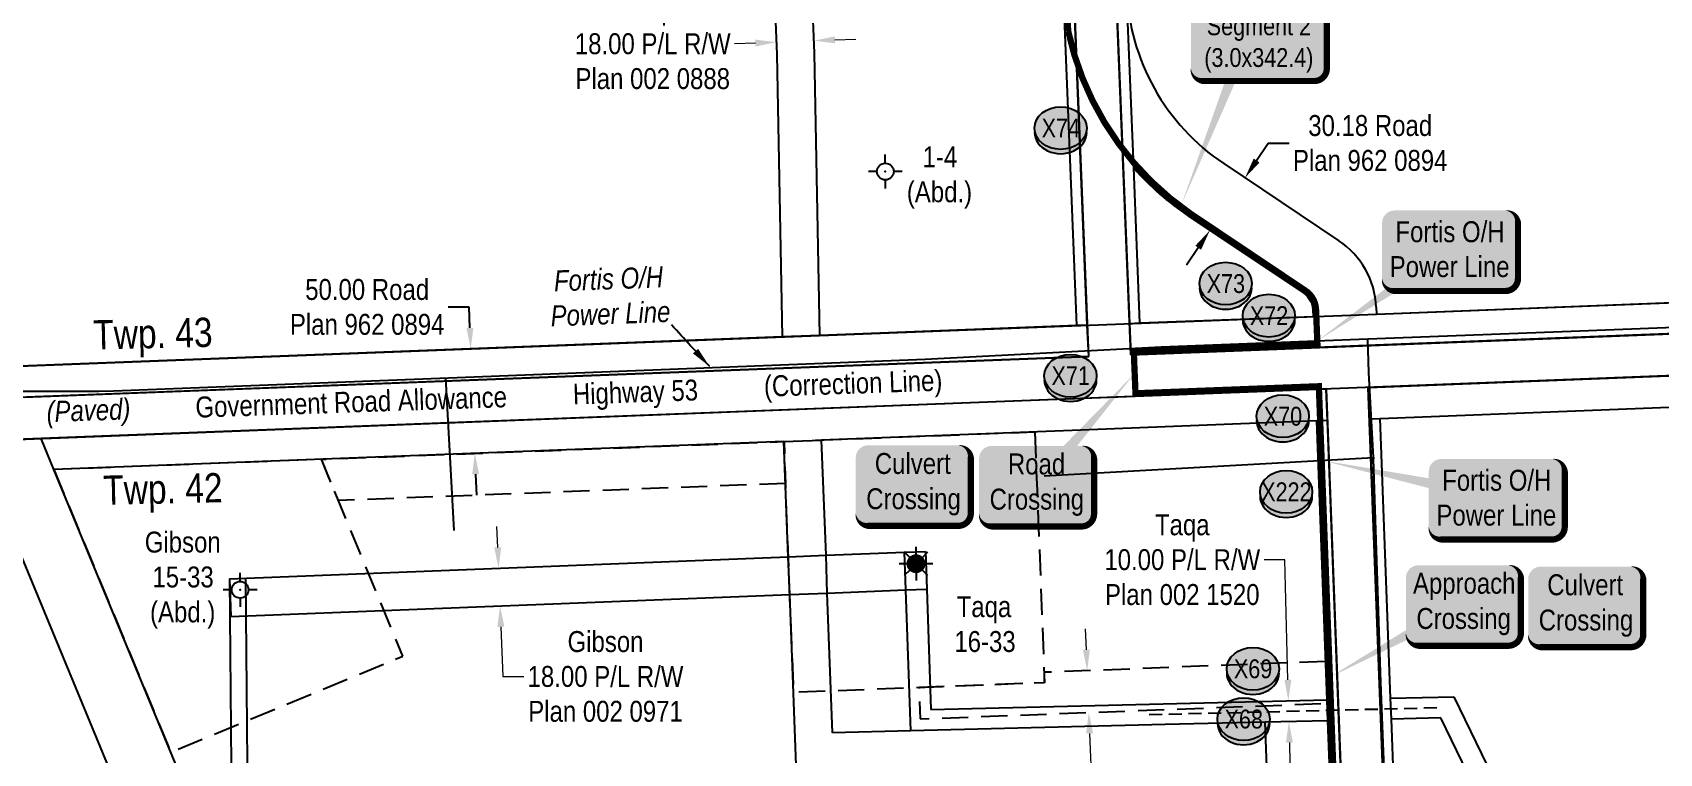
# Model space of a CAD drawing. Extents: x 683901 to 697439, y 5834844 to 5859401.
# Drawn here: x 687502 to 688280, y 5838878 to 5839223 of the extents above; entities that cross this region are included whole.
import ezdxf
from ezdxf.enums import TextEntityAlignment as Align

# ---------------------------------------------------------------- set-up
doc = ezdxf.new("R2010")
doc.units = 0
doc.header["$LTSCALE"] = 5
doc.header["$PDSIZE"] = 0.5
doc.linetypes.add('foc-ACCESSROAD', pattern=[3.75, 2.5, -1.25])
doc.linetypes.add('UG_PIPE', pattern=[1.875, 1.25, -0.625])
doc.layers.get('Defpoints').update_dxf_attribs({"color": 9})
for name, color, linetype in [('AS-PIPE-UG', 44, 'UG_PIPE'), ('AS-POWER', 104, 'foc-POWER'), ('AS-POWER-T', 104, 'Continuous'), ('AS-TELEPHONE', 224, 'foc-TEL'), ('CG-NOTES', 7, 'Continuous'), ('D-TXT', 6, 'Continuous'), ('F-AR', 190, 'foc-ACCESSROAD'), ('F-RW', 190, 'Continuous'), ('F-WS', 190, 'foc-ACCESSROAD'), ('F-WS-S', 190, 'Continuous'), ('L-ROAD-T', 7, 'Continuous'), ('L-SEC', 7, 'Continuous'), ('L-TITLEDB', 4, 'Continuous'), ('L-TITLEDB-T', 4, 'Continuous'), ('P-CROSSINGS', 250, 'Continuous')]:
    doc.layers.add(name, color=color, linetype=linetype)
for name, color, linetype, lineweight in [('F-RW-T', 190, 'Continuous', 9), ('F-WS-T', 190, 'Continuous', 9), ('T-TEXT', 48, 'Continuous', 18)]:
    doc.layers.add(name, color=color, linetype=linetype, lineweight=lineweight)
for name, color, linetype, true_color in [('oil_and_gas_wells_pt', 7, 'Continuous', 0xfc3d16), ('P-PROPOSED-WL3', 92, 'Continuous', 0x00bd00), ('P-PROPOSED-WL4', 7, 'Continuous', 0x5b5bc8)]:
    doc.layers.add(name, color=color, linetype=linetype, true_color=true_color)
doc.styles.add('175L', font='ARIALN.TTF', dxfattribs={"height": 20})
doc.styles.add('80', font='ARIALN.TTF', dxfattribs={"height": 10})
doc.styles.add('80CG', font='ARIALN.TTF', dxfattribs={"height": 10})
doc.styles.add('80L', font='ARIALN.TTF', dxfattribs={"height": 10})
doc.styles.add('80LS', font='ARIALNI.TTF', dxfattribs={"height": 10})
doc.styles.add('BOLD', font='ARIALNB.TTF')
doc.styles.add('Crossing', font='ARIALN.TTF', dxfattribs={"height": 10})
doc.styles.add('foc-LtypeFont', font='ARIALN.TTF', dxfattribs={"height": 7.35})
doc.linetypes.add('foc-POWER', pattern='A,6,-1,["P",foc-LtypeFont,S=0.2,R=0,X=-0.625,Y=-0.75],-1.24,4', length=12.24)
doc.linetypes.add('foc-TEL', pattern='A,2,-1,["T",foc-LtypeFont,S=0.2,R=0,X=-0.425,Y=-0.75],-1.24,8', length=12.24)
doc.linetypes.add('foc-TEL-NOLINE', pattern='A,0,-2,["T",foc-LtypeFont,S=0.2,R=0,X=-0.425,Y=-0.75],-10.24', length=12.24)
doc.dimstyles.new('Compass 5 000', dxfattribs={"dimscale": 5, "dimtxt": 9, "dimasz": 2, "dimexe": 0.2, "dimexo": 0.0625, "dimgap": 0.5, "dimtad": 0, "dimtih": 1, "dimtoh": 1, "dimzin": 0, "dimdsep": 46, "dimtxsty": '80CG', "dimcen": 0.1, "dimse1": 1, "dimse2": 1, "dimclrd": 256, "dimclrt": 256, "dimaunit": 1, "dimadec": 4, "dimazin": 0, "dimtfac": 0.06, "dimtofl": 0, "dimtmove": 0, "dimatfit": 1, "dimfxl": 0.2, "dimtolj": 1, "dimtzin": 0, "dimlwd": -1, "dimarcsym": 0})

# ---------------------------------------------------------------- blocks, each defined once
blk = doc.blocks.new('*U1014')
h = blk.add_hatch(color=59)
edge = h.paths.add_edge_path()
edge.add_line((-21.5, -20), (21.5, -20))
edge.add_arc((21.5, -14), 6, 270, 360)
edge.add_line((27.5, -14), (27.5, 12.5))
edge.add_arc((21.5, 12.5), 6, 0, 90)
edge.add_line((21.5, 18.5), (-21.5, 18.5))
edge.add_arc((-21.5, 12.5), 6, 90, 180)
edge.add_line((-27.5, 12.5), (-27.5, -14))
edge.add_arc((-21.5, -14), 6, 180, 270)
at = {"color": 1, "flags": 128}
blk.add_lwpolyline([(46.65, 52.92, 0, 7.5, 0), (0, 0, 0, 0, 0)], format="xyseb", dxfattribs=at)
blk.add_lwpolyline([(-21.5, -20, 3, 3, 0), (21.5, -20, 3, 3, 0.414214), (27.5, -14, 3, 3, 0), (27.5, 12.5, 3, 0, 0.414214), (21.5, 18.5, 0, 0, 0), (-21.5, 18.5, 0, 0, 0.414214), (-27.5, 12.5, 0, 0, 0), (-27.5, -14, 0, 3, 0.414214)], format="xyseb", close=True, dxfattribs=at)
at = {"color": 1, "style": '80'}
blk.add_attdef('ENTER_TEXT_001', (-35.99, -5), '', height=10, dxfattribs=at)
blk = doc.blocks.new('*U1015')
h = blk.add_hatch(color=254)
edge = h.paths.add_edge_path()
edge.add_line((-21.5, -20), (21.5, -20))
edge.add_arc((21.5, -14), 6, 270, 360)
edge.add_line((27.5, -14), (27.5, 12.5))
edge.add_arc((21.5, 12.5), 6, 0, 90)
edge.add_line((21.5, 18.5), (-21.5, 18.5))
edge.add_arc((-21.5, 12.5), 6, 90, 180)
edge.add_line((-27.5, 12.5), (-27.5, -14))
edge.add_arc((-21.5, -14), 6, 180, 270)
at = {"color": 160, "flags": 128}
blk.add_lwpolyline([(-21.5, -20, 3, 3, 0), (21.5, -20, 3, 3, 0.414214), (27.5, -14, 3, 3, 0), (27.5, 12.5, 3, 0, 0.414214), (21.5, 18.5, 0, 0, 0), (-21.5, 18.5, 0, 0, 0.414214), (-27.5, 12.5, 0, 0, 0), (-27.5, -14, 0, 3, 0.414214)], format="xyseb", close=True, dxfattribs=at)
at = {"color": 160, "style": '80'}
blk.add_attdef('ENTER_TEXT_001', (-26.85, -4.92), '', height=10, dxfattribs=at)
blk = doc.blocks.new('*U1016')
h = blk.add_hatch(color=59)
edge = h.paths.add_edge_path()
edge.add_line((-21.5, -20), (21.5, -20))
edge.add_arc((21.5, -14), 6, 270, 360)
edge.add_line((27.5, -14), (27.5, 12.5))
edge.add_arc((21.5, 12.5), 6, 0, 90)
edge.add_line((21.5, 18.5), (-21.5, 18.5))
edge.add_arc((-21.5, 12.5), 6, 90, 180)
edge.add_line((-27.5, 12.5), (-27.5, -14))
edge.add_arc((-21.5, -14), 6, 180, 270)
at = {"color": 1, "flags": 128}
blk.add_lwpolyline([(-21.5, -20, 3, 3, 0), (21.5, -20, 3, 3, 0.414214), (27.5, -14, 3, 3, 0), (27.5, 12.5, 3, 0, 0.414214), (21.5, 18.5, 0, 0, 0), (-21.5, 18.5, 0, 0, 0.414214), (-27.5, 12.5, 0, 0, 0), (-27.5, -14, 0, 3, 0.414214)], format="xyseb", close=True, dxfattribs=at)
blk.add_lwpolyline([(-64.06, -35.07, 0, 7.5, 0), (0, 0, 0, 0, 0)], format="xyseb", dxfattribs=at)
at = {"color": 1, "style": '80'}
blk.add_attdef('ENTER_TEXT_001', (-35.99, -5), '', height=10, dxfattribs=at)
blk = doc.blocks.new('*U1017')
h = blk.add_hatch(color=254)
edge = h.paths.add_edge_path()
edge.add_line((-21.5, -20), (21.5, -20))
edge.add_arc((21.5, -14), 6, 270, 360)
edge.add_line((27.5, -14), (27.5, 12.5))
edge.add_arc((21.5, 12.5), 6, 0, 90)
edge.add_line((21.5, 18.5), (-21.5, 18.5))
edge.add_arc((-21.5, 12.5), 6, 90, 180)
edge.add_line((-27.5, 12.5), (-27.5, -14))
edge.add_arc((-21.5, -14), 6, 180, 270)
at = {"color": 160, "flags": 128}
blk.add_lwpolyline([(-21.5, -20, 3, 3, 0), (21.5, -20, 3, 3, 0.414214), (27.5, -14, 3, 3, 0), (27.5, 12.5, 3, 0, 0.414214), (21.5, 18.5, 0, 0, 0), (-21.5, 18.5, 0, 0, 0.414214), (-27.5, 12.5, 0, 0, 0), (-27.5, -14, 0, 3, 0.414214)], format="xyseb", close=True, dxfattribs=at)
at = {"color": 160, "style": '80'}
blk.add_attdef('ENTER_TEXT_001', (-26.85, -4.92), '', height=10, dxfattribs=at)
blk = doc.blocks.new('*U1065')
h = blk.add_hatch(color=254)
edge = h.paths.add_edge_path()
edge.add_line((-26.5, -34.36), (26.5, -34.36))
edge.add_arc((26.5, -28.36), 6, 270, 360)
edge.add_line((32.5, -28.36), (32.5, 12.5))
edge.add_arc((26.5, 12.5), 6, 0, 90)
edge.add_line((26.5, 18.5), (-26.5, 18.5))
edge.add_arc((-26.5, 12.5), 6, 90, 180)
edge.add_line((-32.5, 12.5), (-32.5, -28.36))
edge.add_arc((-26.5, -28.36), 6, 180, 270)
at = {"layer": 'P-PROPOSED-WL3', "flags": 128}
blk.add_lwpolyline([(-26.5, -34.36, 3, 3, 0), (26.5, -34.36, 3, 3, 0.414214), (32.5, -28.36, 3, 3, 0), (32.5, 12.5, 3, 0, 0.414214), (26.5, 18.5, 0, 0, 0), (-26.5, 18.5, 0, 0, 0.414214), (-32.5, 12.5, 0, 0, 0), (-32.5, -28.36, 0, 3, 0.414214)], format="xyseb", close=True, dxfattribs=at)
blk.add_lwpolyline([(-36.91, -93.24, 0, 7.5, 0), (0, 0, 0, 0, 0)], format="xyseb", dxfattribs=at)
at = {"layer": 'P-PROPOSED-WL3'}
for tag, p, height, style in [('TEMP_AREA_W1_001', (-9.21, 2.24), 12, 'BOLD'), ('ENTER_TEXT_001', (-30.66, -12.47), 9, '80')]:
    blk.add_attdef(tag, p, '', height=height, dxfattribs=dict(at, style=style))
blk = doc.blocks.new('*D1278')
at = {"layer": 'Defpoints', "color": 0, "transparency": 16777216}
for p in [(687857.62, 5839221.88), (687875.65, 5839222.6), (687857.77, 5839218.14)]:
    blk.add_point(p, dxfattribs=at)
at = {"layer": 'F-RW-T', "transparency": 16777216}
for p, q in [((687885.79, 5839219.26), (687895.79, 5839219.66)), ((687847.77, 5839217.74), (687837.78, 5839217.34))]:
    blk.add_line(p, q, dxfattribs=at)
for points in [[(687847.71, 5839219.4), (687847.84, 5839216.07), (687857.77, 5839218.14)], [(687885.73, 5839220.92), (687885.86, 5839217.59), (687875.8, 5839218.86)]]:
    blk.add_solid(points, dxfattribs=at)
at = {"layer": 'F-RW-T', "transparency": 16777216, "insert": (687798.7, 5839217.34), "char_height": 10, "attachment_point": 5, "style": '80CG'}
blk.add_mtext('\\A1;Taqa\\P18.00 P/L R/W\\PPlan 002 0888', dxfattribs=at)
blk = doc.blocks.new('*D1280')
at = {"layer": 'Defpoints', "color": 0, "transparency": 16777216}
for p in [(687842.11, 5838814.69), (687842.66, 5838815.97), (687858.58, 5838807.55)]:
    blk.add_point(p, dxfattribs=at)
at = {"layer": 'F-RW-T', "transparency": 16777216}
for p, q in [((687824.31, 5838823.93), (687814.31, 5838823.93)), ((687833.49, 5838819.95), (687824.31, 5838823.93)), ((687868.31, 5838804.85), (687877.48, 5838800.87))]:
    blk.add_line(p, q, dxfattribs=at)
for points in [[(687834.15, 5838821.48), (687832.82, 5838818.42), (687842.66, 5838815.97)], [(687868.97, 5838806.38), (687867.65, 5838803.32), (687859.13, 5838808.83)]]:
    blk.add_solid(points, dxfattribs=at)
at = {"layer": 'F-RW-T', "transparency": 16777216, "insert": (687775.23, 5838823.93), "char_height": 10, "attachment_point": 5, "style": '80CG'}
blk.add_mtext('\\A1;Taqa\\P18.00 P/L R/W\\PPlan 002 0888', dxfattribs=at)
blk = doc.blocks.new('*D1283')
at = {"layer": 'Defpoints', "color": 0, "transparency": 16777216}
for p in [(687750.86, 5838967.73), (687725.7, 5838948.72), (687751.57, 5838949.74)]:
    blk.add_point(p, dxfattribs=at)
at = {"layer": 'F-RW-T', "transparency": 16777216}
for p, q in [((687724.6, 5838976.7), (687724.21, 5838986.69)), ((687726.1, 5838938.73), (687727.03, 5838914.94)), ((687727.03, 5838914.94), (687737.03, 5838914.94))]:
    blk.add_line(p, q, dxfattribs=at)
for points in [[(687726.27, 5838976.77), (687722.93, 5838976.64), (687724.99, 5838966.71)], [(687727.76, 5838938.8), (687724.43, 5838938.66), (687725.7, 5838948.72)]]:
    blk.add_solid(points, dxfattribs=at)
at = {"layer": 'F-RW-T', "transparency": 16777216, "insert": (687776.12, 5838914.94), "char_height": 10, "attachment_point": 5, "style": '80CG'}
blk.add_mtext('\\A1;Gibson\\P18.00 P/L R/W\\PPlan 002 0971', dxfattribs=at)
blk = doc.blocks.new('*D1284')
at = {"layer": 'Defpoints', "color": 0, "transparency": 16777216}
for p in [(688010.76, 5838901.16), (688102.57, 5838903.4), (688011, 5838891.16)]:
    blk.add_point(p, dxfattribs=at)
at = {"layer": 'F-RW-T', "transparency": 16777216}
for p, q in [((688100.93, 5838970.75), (688090.93, 5838970.75)), ((688102.33, 5838913.4), (688100.93, 5838970.75)), ((688103.06, 5838883.4), (688103.3, 5838873.4))]:
    blk.add_line(p, q, dxfattribs=at)
for points in [[(688103.99, 5838913.44), (688100.66, 5838913.36), (688102.57, 5838903.4)], [(688104.72, 5838883.44), (688101.39, 5838883.36), (688102.81, 5838893.4)]]:
    blk.add_solid(points, dxfattribs=at)
at = {"layer": 'F-RW-T', "transparency": 16777216, "insert": (688051.84, 5838970.75), "char_height": 10, "attachment_point": 5, "style": '80CG'}
blk.add_mtext('\\A1;Taqa\\P10.00 P/L R/W\\PPlan 002 1520', dxfattribs=at)
blk = doc.blocks.new('*D1323')
at = {"layer": 'Defpoints', "color": 0, "transparency": 16777216}
for p in [(688036.95, 5838918.95), (688007.15, 5838897.79), (688037.72, 5838898.97)]:
    blk.add_point(p, dxfattribs=at)
at = {"layer": 'F-RW-T', "transparency": 16777216}
for p, q in [((688006, 5838927.77), (688005.61, 5838937.76)), ((688007.54, 5838887.8), (688008.64, 5838859.29)), ((688008.64, 5838859.29), (688018.64, 5838859.29))]:
    blk.add_line(p, q, dxfattribs=at)
for points in [[(688007.66, 5838927.83), (688004.33, 5838927.7), (688006.38, 5838917.78)], [(688009.2, 5838887.86), (688005.87, 5838887.73), (688007.15, 5838897.79)]]:
    blk.add_solid(points, dxfattribs=at)
at = {"layer": 'F-RW-T', "transparency": 16777216, "insert": (688046.37, 5838859.29), "char_height": 10, "attachment_point": 5, "style": '80CG'}
blk.add_mtext('\\A1;Taqa\\P20.00 A/R', dxfattribs=at)
blk = doc.blocks.new('*D1143')
at = {"layer": 'Defpoints', "color": 0, "transparency": 16777216}
for p in [(688079.11, 5839155.11), (688081.82, 5839153.29), (688062.31, 5839130.03)]:
    blk.add_point(p, dxfattribs=at)
at = {"layer": 'L-TITLEDB-T', "transparency": 16777216}
for p, q in [((688087.39, 5839161.6), (688092.95, 5839169.91)), ((688092.95, 5839169.91), (688102.95, 5839169.91)), ((688059.46, 5839119.9), (688053.89, 5839111.59))]:
    blk.add_line(p, q, dxfattribs=at)
for points in [[(688086, 5839162.53), (688088.77, 5839160.67), (688081.82, 5839153.29)], [(688058.07, 5839120.83), (688060.84, 5839118.97), (688065.02, 5839128.21)]]:
    blk.add_solid(points, dxfattribs=at)
at = {"layer": 'L-TITLEDB-T', "transparency": 16777216, "insert": (688141.68, 5839169.91), "char_height": 10, "attachment_point": 5, "style": '80CG'}
blk.add_mtext('\\A1;30.18 Road\\PPlan 962 0894', dxfattribs=at)
blk = doc.blocks.new('*D1146')
at = {"layer": 'Defpoints', "color": 0, "transparency": 16777216}
for p in [(687711.68, 5839071.57), (687664.49, 5839069.72), (687666.44, 5839019.77)]:
    blk.add_point(p, dxfattribs=at)
at = {"layer": 'L-TITLEDB-T', "transparency": 16777216}
for p, q in [((687710.9, 5839091.55), (687700.9, 5839091.55)), ((687711.29, 5839081.56), (687710.9, 5839091.55)), ((687714.02, 5839011.62), (687714.41, 5839001.63))]:
    blk.add_line(p, q, dxfattribs=at)
for points in [[(687712.96, 5839081.62), (687709.63, 5839081.49), (687711.68, 5839071.57)], [(687715.69, 5839011.69), (687712.36, 5839011.56), (687713.63, 5839021.62)]]:
    blk.add_solid(points, dxfattribs=at)
at = {"layer": 'L-TITLEDB-T', "transparency": 16777216, "insert": (687662.18, 5839091.55), "char_height": 10, "attachment_point": 5, "style": '80CG'}
blk.add_mtext('\\A1;50.00 Road\\PPlan 962 0894', dxfattribs=at)
blk = doc.blocks.new('*U895')
h = blk.add_hatch(color=255)
edge = h.paths.add_edge_path()
edge.add_line((-26.5, -20), (26.5, -20))
edge.add_arc((26.5, -14), 6, 270, 360)
edge.add_line((32.5, -14), (32.5, 12.5))
edge.add_arc((26.5, 12.5), 6, 0, 90)
edge.add_line((26.5, 18.5), (-26.5, 18.5))
edge.add_arc((-26.5, 12.5), 6, 90, 180)
edge.add_line((-32.5, 12.5), (-32.5, -14))
edge.add_arc((-26.5, -14), 6, 180, 270)
at = {"color": 104, "flags": 128}
blk.add_lwpolyline([(-26.5, -20, 3, 3, 0), (26.5, -20, 3, 3, 0.414214), (32.5, -14, 3, 3, 0), (32.5, 12.5, 3, 0, 0.414214), (26.5, 18.5, 0, 0, 0), (-26.5, 18.5, 0, 0, 0.414214), (-32.5, 12.5, 0, 0, 0), (-32.5, -14, 0, 3, 0.414214)], format="xyseb", close=True, dxfattribs=at)
blk.add_lwpolyline([(-63.17, -43.63, 0, 7.5, 0), (0, 0, 0, 0, 0)], format="xyseb", dxfattribs=at)
at = {"color": 104, "style": '80'}
blk.add_attdef('ENTER_TEXT_001', (-26.85, -4.92), '', height=10, dxfattribs=at)
blk = doc.blocks.new('*U896')
h = blk.add_hatch(color=255)
edge = h.paths.add_edge_path()
edge.add_line((-26.5, -20), (26.5, -20))
edge.add_arc((26.5, -14), 6, 270, 360)
edge.add_line((32.5, -14), (32.5, 12.5))
edge.add_arc((26.5, 12.5), 6, 0, 90)
edge.add_line((26.5, 18.5), (-26.5, 18.5))
edge.add_arc((-26.5, 12.5), 6, 90, 180)
edge.add_line((-32.5, 12.5), (-32.5, -14))
edge.add_arc((-26.5, -14), 6, 180, 270)
at = {"color": 104, "flags": 128}
blk.add_lwpolyline([(-83.86, 17.89, 0, 7.5, 0), (0, 0, 0, 0, 0)], format="xyseb", dxfattribs=at)
blk.add_lwpolyline([(-26.5, -20, 3, 3, 0), (26.5, -20, 3, 3, 0.414214), (32.5, -14, 3, 3, 0), (32.5, 12.5, 3, 0, 0.414214), (26.5, 18.5, 0, 0, 0), (-26.5, 18.5, 0, 0, 0.414214), (-32.5, 12.5, 0, 0, 0), (-32.5, -14, 0, 3, 0.414214)], format="xyseb", close=True, dxfattribs=at)
at = {"color": 104, "style": '80'}
blk.add_attdef('ENTER_TEXT_001', (-26.85, -4.92), '', height=10, dxfattribs=at)
blk = doc.blocks.new('xing2')
h = blk.add_hatch(color=50)
h.dxf.hatch_style = 1
edge = h.paths.add_edge_path()
edge.add_ellipse((0, 0), major_axis=(-12.5, 0), ratio=0.816297, start_angle=0, end_angle=360)
h = blk.add_hatch(color=250)
h.dxf.hatch_style = 1
edge = h.paths.add_edge_path()
edge.add_ellipse((0, -2.05), major_axis=(-12.5, 0), ratio=0.816297, start_angle=0, end_angle=180)
edge.add_line((12.5, -2.05), (12.5, 0))
edge.add_ellipse((0, 0), major_axis=(-12.5, 0), ratio=0.816297, start_angle=0, end_angle=180, ccw=False)
edge.add_line((-12.5, 0), (-12.5, -2.05))
at = {"color": 250}
blk.add_ellipse((0, 0), major_axis=(-12.5, 0), ratio=0.816297, dxfattribs=at)
blk.add_ellipse((0, -2.05), major_axis=(-12.5, 0), ratio=0.816297, start_param=0, end_param=3.141593, dxfattribs=at)
at = {"color": 250, "style": 'Crossing'}
blk.add_attdef('CROSSING', text='', height=9, dxfattribs=at).set_placement((0.09, 0.02), align=Align.MIDDLE_CENTER)
at = {"color": 250, "style": 'Crossing', "flags": 1}
for tag, p in [('OWNER', (0.09, -12.49)), ('DESCRIPTION', (0.09, -25.77)), ('LOCATION', (0.09, -39.3)), ('DWG_REF', (0.09, -52.84))]:
    blk.add_attdef(tag, text='', height=9, dxfattribs=at).set_placement(p, align=Align.MIDDLE_CENTER)
blk = doc.blocks.new('GABD')
for p, q in [((0, 0.81), (0, 1.62)), ((-0.81, 0), (-1.62, 0)), ((1.62, 0), (0.81, 0)), ((0, -0.81), (0, -1.62))]:
    blk.add_line(p, q)
blk.add_circle((0, 0), 0.8)
blk = doc.blocks.new('GAS')
h = blk.add_hatch(color=255)
h.dxf.hatch_style = 1
edge = h.paths.add_edge_path()
edge.add_arc((0, 0), 0.9, 0, 360)
for p, q in [((0, 0.81), (0, 1.62)), ((-0.81, 0), (-1.62, 0)), ((-0.57, 0.57), (-1.14, 1.14)), ((0.57, 0.57), (1.14, 1.14)), ((1.62, 0), (0.81, 0)), ((-0.57, -0.57), (-1.14, -1.14)), ((0, -0.81), (0, -1.62)), ((1.14, -1.14), (0.57, -0.57))]:
    blk.add_line(p, q)
blk.add_circle((0, 0), 0.8)

msp = doc.modelspace()

# ---------------------------------------------------------------- linework, layer by layer
at = {"layer": 'AS-PIPE-UG', "flags": 128}
msp.add_lwpolyline([(688036.052, 5838896.772), (688175.392, 5838900.167)], dxfattribs=at)
at = {"layer": 'AS-POWER', "flags": 128}
for points in [[(687079.831, 5839046.304), (687124.087, 5839048.004), (687211.314, 5839051.352), (687533.917, 5839051.318), (687540.89, 5839051.587), (687701.124, 5839057.775), (687928.911, 5839066.572), (688041.734, 5839072.607), (688140.542, 5839076.343), (688237.72, 5839080.092), (688830.293, 5839102.957), (688935.17, 5839106.92)], [(688143.203, 5839019.605), (688140.954, 5839060.317), (688140.542, 5839076.343)], [(687699.698, 5839057.753), (687703.565, 5838984.805)], [(687985.759, 5839010.899), (688143.203, 5839019.605), (688143.227, 5839019.006)], [(688146.711, 5838912.172), (688143.227, 5839019.006)], [(688162.271, 5838512.311), (688146.711, 5838912.172)]]:
    msp.add_lwpolyline(points, dxfattribs=at)
at = {"layer": 'AS-TELEPHONE', "linetype": 'foc-TEL-NOLINE', "flags": 128}
for points in [[(687079.804, 5839047.305), (688144.673, 5839088.22), (688934.709, 5839118.887)], [(687080.724, 5839012.291), (687474.129, 5839027.423), (688936.05, 5839084.114)]]:
    msp.add_lwpolyline(points, dxfattribs=at)
at = {"layer": 'F-AR', "flags": 128}
for points in [[(687862.225, 5839007.295), (687648.445, 5838999.073), (687640.279, 5839018.774), (687861.456, 5839027.281)], [(688120.434, 5838922.166), (687985.776, 5838916.982), (687985.776, 5838911.978), (687926.013, 5838909.677), (687926.59, 5838894.688), (688121.193, 5838902.181)]]:
    msp.add_lwpolyline(points, close=True, dxfattribs=at)
at = {"layer": 'F-RW', "flags": 128}
for points in [[(687851.709, 5839369.849), (687858.003, 5839212.197)], [(687876.05, 5839212.923), (687873.79, 5839267.877)], [(687858.003, 5839212.197), (687860.523, 5839077.294)], [(687878.524, 5839077.989), (687876.05, 5839212.923)], [(687863.484, 5838972.164), (687861.441, 5839027.28)], [(687881.542, 5838972.936), (687879.429, 5839027.979)], [(687596.328, 5838961.643), (687863.484, 5838972.164)], [(687863.484, 5838972.164), (687881.542, 5838972.936)], [(687864.168, 5838954.178), (687863.484, 5838972.164)], [(687881.542, 5838972.936), (687919.038, 5838974.383)], [(687882.152, 5838954.877), (687881.542, 5838972.936)], [(687919.038, 5838974.383), (687929.037, 5838974.781)], [(687919.684, 5838956.388), (687919.038, 5838974.383)], [(687929.037, 5838974.781), (687929.685, 5838956.794)], [(687596.328, 5838961.643), (687597.006, 5838943.651)], [(688139.47, 5838244.529), (688091.693, 5838288.733), (687830.45, 5838278.577), (687810.157, 5838292.016), (687677.405, 5838643.256), (687597.5, 5838854.67), (687596.463, 5838961.665)], [(687603.963, 5838961.738), (687604.987, 5838856.075), (687684.42, 5838645.908), (687816.317, 5838296.932), (687832.575, 5838286.165), (688094.506, 5838296.348), (688146.844, 5838247.924)], [(687597.006, 5838943.651), (687864.168, 5838954.178)], [(687864.168, 5838954.178), (687882.152, 5838954.877)], [(687867.246, 5838872.659), (687864.168, 5838954.178)], [(687882.152, 5838954.877), (687919.684, 5838956.388)], [(687884.692, 5838888.104), (687882.152, 5838954.877)], [(687919.684, 5838956.388), (687929.685, 5838956.794)], [(687922.008, 5838889.001), (687919.684, 5838956.388)], [(687929.685, 5838956.794), (687931.639, 5838899.236)], [(687931.639, 5838899.236), (688121.103, 5838903.851)], [(688151.435, 5838904.596), (688181.711, 5838905.318)], [(688181.711, 5838905.318), (688218.624, 5838829.036)], [(688043.651, 5838891.955), (687922.008, 5838889.001)], [(688091.482, 5838893.102), (688043.651, 5838891.955)], [(688121.478, 5838893.817), (688091.482, 5838893.102)], [(688095.361, 5838790.998), (688091.482, 5838893.102)], [(688175.514, 5838895.168), (688151.802, 5838894.607)], [(688218.51, 5838806.448), (688175.514, 5838895.168)], [(687922.008, 5838889.001), (687884.692, 5838888.104)]]:
    msp.add_lwpolyline(points, dxfattribs=at)
at = {"layer": 'F-WS', "flags": 128}
for points in [[(687981.352, 5839031.897), (687985.969, 5838911.986), (687866.058, 5838907.369), (687861.441, 5839027.28)], [(687512.414, 5839013.856), (687568.307, 5838878.776), (687679.248, 5838924.76), (687640.279, 5839018.774)]]:
    msp.add_lwpolyline(points, close=True, dxfattribs=at)
at = {"layer": 'L-SEC', "flags": 128}
for points in [[(688027.221, 5839068.762), (688010.985, 5839470.306), (687994.749, 5839871.851)], [(688007.121, 5839067.981), (687990.885, 5839469.514), (687990.885, 5839469.514), (687974.65, 5839871.05)], [(688835.369, 5839100.145), (688540.162, 5839088.682), (688431.295, 5839084.453), (688140.018, 5839073.142), (688119.918, 5839072.361), (688027.221, 5839068.762)], [(688140.779, 5839053.112), (688432.084, 5839064.469), (688540.928, 5839068.712), (688836.138, 5839080.221), (688936.05, 5839084.117)], [(688007.121, 5839067.981), (687719.604, 5839056.941), (687603.852, 5839052.496), (687319.286, 5839041.568), (687200.583, 5839037.009)], [(688120.679, 5839052.328), (688028.03, 5839048.759), (688007.93, 5839047.985), (687720.366, 5839036.906), (687720.366, 5839036.906), (687604.648, 5839032.448), (687320.054, 5839021.484), (687201.366, 5839016.923)], [(688120.679, 5839052.328), (688136.019, 5838648.094), (688151.36, 5838243.859)], [(688171.46, 5838244.645), (688156.119, 5838648.879), (688140.779, 5839053.112)]]:
    msp.add_lwpolyline(points, dxfattribs=at)
at = {"layer": 'L-TITLEDB', "flags": 128}
for points in [[(687994.751, 5839871.835), (688026.598, 5839083.733)], [(688006.392, 5839082.904), (687974.65, 5839871.052)], [(688001.483, 5839082.727), (687995.035, 5839241.813)], [(688028.646, 5839158.048), (688025.229, 5839242.977)], [(688031.618, 5839083.939), (688028.646, 5839158.048)], [(688071.669, 5839160.092), (688126.699, 5839123.236)], [(688027.212, 5839068.794), (688835.369, 5839100.146)], [(688031.618, 5839083.939), (688114.415, 5839087.101)], [(688144.551, 5839091.474), (688144.673, 5839088.22)], [(688144.673, 5839088.22), (688286.205, 5839093.741)], [(688001.483, 5839082.727), (687878.524, 5839077.989)], [(688006.392, 5839082.904), (688001.483, 5839082.727)], [(688007.121, 5839067.982), (688006.392, 5839082.904)], [(688026.598, 5839083.733), (688031.618, 5839083.939)], [(688026.598, 5839083.733), (688027.212, 5839068.794)], [(688936.05, 5839084.117), (688140.779, 5839053.117)], [(687860.523, 5839077.294), (687492.017, 5839063.111)], [(687878.524, 5839077.989), (687860.523, 5839077.294)], [(687498.14, 5839048.407), (688007.121, 5839067.982)], [(688120.679, 5839052.33), (687506.275, 5839028.65)], [(688121.278, 5839037.305), (688120.679, 5839052.33)], [(688140.779, 5839053.117), (688141.354, 5839038.075)], [(688146.377, 5839038.274), (688288.6, 5839043.816)], [(688003.374, 5839032.751), (687879.429, 5839027.979)], [(688116.235, 5839037.095), (688003.374, 5839032.751)], [(688121.278, 5839037.305), (688116.235, 5839037.095)], [(688121.103, 5838903.851), (688116.235, 5839037.095)], [(688151.36, 5838243.859), (688121.278, 5839037.305)], [(688141.354, 5839038.075), (688146.377, 5839038.274)], [(688141.354, 5839038.075), (688171.472, 5838244.61)], [(688151.435, 5838904.596), (688146.377, 5839038.274)], [(687506.275, 5839028.65), (687474.129, 5839027.423)], [(687512.414, 5839013.856), (687506.275, 5839028.65)], [(687861.441, 5839027.28), (687512.414, 5839013.856)], [(687861.441, 5839027.28), (687879.429, 5839027.979)], [(687567.388, 5838802.107), (687480.238, 5839012.57)], [(687595.244, 5838813.677), (687512.414, 5839013.856)], [(688121.478, 5838893.817), (688121.103, 5838903.851)], [(688151.802, 5838894.607), (688151.435, 5838904.596)], [(688125.445, 5838792.182), (688121.478, 5838893.817)], [(688155.566, 5838793.301), (688151.802, 5838894.607)]]:
    msp.add_lwpolyline(points, dxfattribs=at)
for points in [[(688025.229, 5839242.977, 0.2394048), (688071.669, 5839160.092)], [(688028.646, 5839158.048, 0.0648844), (688054.873, 5839135.007), (688109.901, 5839098.141, -0.2399497), (688114.289, 5839090.291), (688114.415, 5839087.101)], [(688144.551, 5839091.474, 0.2403592), (688126.699, 5839123.236)]]:
    msp.add_lwpolyline(points, format="xyb", dxfattribs=at)
at = {"layer": 'oil_and_gas_wells_pt'}
for p in [(687909.886, 5839156.305), (687924.568, 5838968.885), (687601.426, 5838956.422)]:
    msp.add_point(p, dxfattribs=at)
at = {"layer": 'P-PROPOSED-WL3', "const_width": 3, "flags": 128}
msp.add_lwpolyline([(688028.541, 5839160.664, 0.0643102), (688055.702, 5839136.257), (688110.736, 5839099.387, -0.2399497), (688115.788, 5839090.349), (688116.444, 5839073.728), (688028.664, 5839070.319), (688029.474, 5839050.316), (688117.128, 5839053.693), (688117.754, 5839037.158)], format="xyb", dxfattribs=at)
at = {"layer": 'P-PROPOSED-WL4', "flags": 128}
msp.add_lwpolyline([(687938.689, 5840672.056, 3, 3, 0), (687971.124, 5839870.922, 3, 3, 0), (687997.28, 5839223.525, 3, 3, 0.1250567), (688028.541, 5839160.664, 0, 0, 0)], format="xyseb", dxfattribs=at)
at = {"layer": 'P-PROPOSED-WL4', "const_width": 3, "flags": 128}
msp.add_lwpolyline([(688232.373, 5835809.102), (688244.364, 5835814.528), (688266.366, 5835815.382), (688839.951, 5835837.631), (688837.982, 5835859.788), (688266.974, 5835837.672), (688236.361, 5836619.155), (688211.236, 5836618.165), (688210.514, 5836636.592), (688201.848, 5836854.693), (688201.842, 5836854.859), (688201.722, 5836857.929), (688147.83, 5838243.721), (688117.754, 5839037.158)], dxfattribs=at)

# ---------------------------------------------------------------- block references
at = {"layer": 'AS-POWER-T'}
ref = msp.add_blockref('*U895', (688179.84, 5839119.229), dxfattribs=dict(at, xscale=0.99969901, yscale=0.99969901, zscale=0.99969901))
ref.add_attrib('ENTER_TEXT_001', 'Fortis O/H', (688153.746, 5839122.554), dxfattribs={"layer": '0', "color": 104, "height": 9.997, "style": '80'})
ref.add_attrib('ENTER_TEXT_002', 'Power Line', (688151.005, 5839105.893), dxfattribs={"layer": '0', "color": 104, "height": 9.997, "style": '80'})
ref = msp.add_blockref('*U896', (688202.187, 5839000.45), dxfattribs=dict(at, xscale=0.99969901, yscale=0.99969901, zscale=0.99969901))
ref.add_attrib('ENTER_TEXT_001', 'Fortis O/H', (688176.093, 5839003.775), dxfattribs={"layer": '0', "color": 104, "height": 9.997, "style": '80'})
ref.add_attrib('ENTER_TEXT_002', 'Power Line', (688173.352, 5838987.114), dxfattribs={"layer": '0', "color": 104, "height": 9.997, "style": '80'})
at = {"layer": 'CG-NOTES'}
ref = msp.add_blockref('*U1065', (688088.448, 5839233.944), dxfattribs=at)
ref.add_attrib('TEMP_AREA_W1_001', 'WL3', (688074.209, 5839236.291), dxfattribs={"layer": 'P-PROPOSED-WL3', "height": 12, "style": 'BOLD'})
ref.add_attrib('ENTER_TEXT_001', 'Segment 2', (688063.553, 5839221.468), dxfattribs={"layer": 'P-PROPOSED-WL3', "height": 9, "style": '80'})
ref.add_attrib('ENTER_TEXT_002', '(3.0x342.4)', (688062.372, 5839206.314), dxfattribs={"layer": 'P-PROPOSED-WL3', "height": 9, "style": '80'})
ref = msp.add_blockref('*U1014', (687982.197, 5839006.687), dxfattribs=dict(at, xscale=0.999081924950458, yscale=0.999081924950458, zscale=0.999081924950458))
ref.add_attrib('ENTER_TEXT_001', 'Road', (687968.499, 5839011.575), dxfattribs={"layer": '0', "color": 1, "height": 9.9908, "style": '80'})
ref.add_attrib('ENTER_TEXT_002', 'Crossing', (687959.742, 5838994.746), dxfattribs={"layer": '0', "color": 1, "height": 9.9908, "style": '80'})
ref = msp.add_blockref('*U1015', (687923.249, 5839006.985), dxfattribs=dict(at, xscale=1.000131017163248, yscale=1.000131017163248, zscale=1.000131017163248))
ref.add_attrib('ENTER_TEXT_001', 'Culvert', (687904.867, 5839011.789), dxfattribs={"layer": '0', "color": 160, "height": 10.0013, "style": '80'})
ref.add_attrib('ENTER_TEXT_002', 'Crossing', (687900.77, 5838994.942), dxfattribs={"layer": '0', "color": 160, "height": 10.0013, "style": '80'})
ref = msp.add_blockref('*U1016', (688186.235, 5838949.657), dxfattribs=dict(at, xscale=0.999081924950458, yscale=0.999081924950458, zscale=0.999081924950458))
ref.add_attrib('ENTER_TEXT_001', 'Approach', (688162.134, 5838954.545), dxfattribs={"layer": '0', "color": 1, "height": 9.9908, "style": '80'})
ref.add_attrib('ENTER_TEXT_002', 'Crossing', (688163.78, 5838937.716), dxfattribs={"layer": '0', "color": 1, "height": 9.9908, "style": '80'})
ref = msp.add_blockref('*U1017', (688244.717, 5838949.012), dxfattribs=dict(at, xscale=1.000131017163248, yscale=1.000131017163248, zscale=1.000131017163248))
ref.add_attrib('ENTER_TEXT_001', 'Culvert', (688226.335, 5838953.816), dxfattribs={"layer": '0', "color": 160, "height": 10.0013, "style": '80'})
ref.add_attrib('ENTER_TEXT_002', 'Crossing', (688222.238, 5838936.969), dxfattribs={"layer": '0', "color": 160, "height": 10.0013, "style": '80'})
at = {"layer": 'F-WS-S', "xscale": 5, "yscale": 5, "zscale": 5}
for name, p in [('GABD', (687909.886, 5839156.305)), ('GAS', (687924.568, 5838968.885)), ('GABD', (687601.426, 5838956.422))]:
    msp.add_blockref(name, p, dxfattribs=at)
at = {"layer": 'P-CROSSINGS'}
for p, values in [((687993.698, 5839177.094), {'CROSSING': 'X74'}), ((688072.584, 5839102.76), {'CROSSING': 'X73'}), ((688093.224, 5839087.437), {'CROSSING': 'X72'}), ((687998.399, 5839058.716), {'CROSSING': 'X71'}), ((688099.88, 5839039.364), {'CROSSING': 'X70'}), ((688101.513, 5839003.226), {'CROSSING': 'X222'}), ((688085.6, 5838918.636), {'CROSSING': 'X69'}), ((688081.163, 5838894.619), {'CROSSING': 'X68'})]:
    msp.add_blockref('xing2', p, dxfattribs=at).add_auto_attribs(values)

# ---------------------------------------------------------------- texts
at = {"layer": 'AS-POWER-T', "insert": (687748.713, 5839108.921), "char_height": 10, "attachment_point": 1, "rotation": 2.173424, "style": '175L'}
msp.add_mtext_dynamic_manual_height_columns('\\pi2.5534;{\\fArial Narrow|b0|i1|c0|p34;Fortis O/H\\P\\pi0.32626;Power Line}', width=57.1191, gutter_width=50, heights=[0], dxfattribs=at)
at = {"layer": 'D-TXT', "color": 3, "char_height": 14, "attachment_point": 1, "rotation": 1.333026, "style": '80L'}
for s, insert in [('Twp. 43', (687531.061, 5839085.228)), ('Twp. 42', (687535.838, 5839010.963))]:
    msp.add_mtext_dynamic_manual_height_columns(s, width=101.3954, gutter_width=47.5, heights=[0], dxfattribs=dict(at, insert=insert))
at = {"layer": 'F-WS-T', "char_height": 10, "attachment_point": 1, "style": '175L'}
for s, insert in [('\\pi17.137;1-4\\P\\pi9.6134;(Abd.)', (687910.564, 5839168.327)), ('\\pi7.0862;Gibson\\P\\pi10.756;15-33\\P\\pi9.6134;(Abd.)', (687548.777, 5838984.214)), ('\\pi11.858;Taqa\\P\\pi10.756;16-33', (687932.132, 5838953.362))]:
    msp.add_mtext_dynamic_manual_height_columns(s, width=49.03588, gutter_width=100, heights=[0], dxfattribs=dict(at, insert=insert))
at = {"layer": 'L-ROAD-T', "style": '80L'}
for s, p in [('Highway 53', (687790.426, 5839050.961)), ('(Correction Line)', (687894.486, 5839055.142)), ('Government Road Allowance', (687654.532, 5839046.189))]:
    msp.add_text(s, height=10, rotation=1.950829, dxfattribs=at).set_placement(p, align=Align.MIDDLE_CENTER)
at = {"layer": 'T-TEXT', "style": '80LS'}
msp.add_text('(Paved)', height=10, rotation=1.950829, dxfattribs=at).set_placement((687528.935, 5839042.208), align=Align.MIDDLE_CENTER)

# ---------------------------------------------------------------- dimensions: what is measured, and where the dimension line sits
at = {"layer": 'F-RW-T', "color": 3}
for p1, p2, distance, picture, middle in [((687875.652, 5839222.601), (687857.616, 5839221.881), 3.746, '*D1278', (687798.696, 5839217.339)), ((687858.579, 5838807.55), (687842.107, 5838814.694), -1.396, '*D1280', (687775.227, 5838823.932))]:
    dim = msp.add_aligned_dim(p1=p1, p2=p2, distance=distance, text='Taqa\\P18.00 P/L R/W\\PPlan 002 0888', dimstyle='Compass 5 000', dxfattribs=at)
    dim.commit()
    dim.dimension.update_dxf_attribs({"geometry": picture, "text_midpoint": middle})
for base, p1, p2, angle, text, picture, middle in [((688102.571, 5838903.4), (688011.002, 5838891.162), (688010.758, 5838901.163), 91.395346, 'Taqa\\P10.00 P/L R/W\\PPlan 002 1520', '*D1284', (688051.845, 5838970.754)), ((687725.702, 5838948.722), (687750.859, 5838967.729), (687751.568, 5838949.741), 272.256462, 'Gibson\\P18.00 P/L R/W\\PPlan 002 0971', '*D1283', (687776.119, 5838914.944))]:
    dim = msp.add_linear_dim(base=base, p1=p1, p2=p2, angle=angle, text=text, dimstyle='Compass 5 000', dxfattribs=at)
    dim.commit()
    dim.dimension.update_dxf_attribs({"geometry": picture, "text_midpoint": middle, "dimtype": 161})
at = {"layer": 'F-RW-T'}
dim = msp.add_linear_dim(base=(688007.153, 5838897.79), p1=(688036.951, 5838918.952), p2=(688037.721, 5838898.967), angle=272.204853, text='Taqa\\P20.00 A/R', dimstyle='Compass 5 000', dxfattribs=at)
dim.commit()
dim.dimension.update_dxf_attribs({"geometry": '*D1323', "text_midpoint": (688046.371, 5838859.291), "dimtype": 161})
at = {"layer": 'L-TITLEDB-T'}
dim = msp.add_aligned_dim(p1=(688062.307, 5839130.026), p2=(688079.107, 5839155.11), distance=-3.267, text='30.18 Road\\PPlan 962 0894', dimstyle='Compass 5 000', dxfattribs=at)
dim.commit()
dim.dimension.update_dxf_attribs({"geometry": '*D1143', "text_midpoint": (688141.676, 5839169.909)})
dim = msp.add_linear_dim(base=(687711.684, 5839071.566), p1=(687666.436, 5839019.775), p2=(687664.487, 5839069.725), angle=92.233781, text='50.00 Road\\PPlan 962 0894', dimstyle='Compass 5 000', dxfattribs=at)
dim.commit()
dim.dimension.update_dxf_attribs({"geometry": '*D1146', "text_midpoint": (687662.18, 5839091.55), "dimtype": 161})

# ---------------------------------------------------------------- leaders
at = {"layer": 'AS-POWER-T', "path_type": 1}
msp.add_leader([(687825.918, 5839063.104), (687807.701, 5839083)], dimstyle='Compass 5 000', override={"dimgap": 0.5, "dimtad": 0}, dxfattribs=at)

doc.saveas('drawing.dxf')
